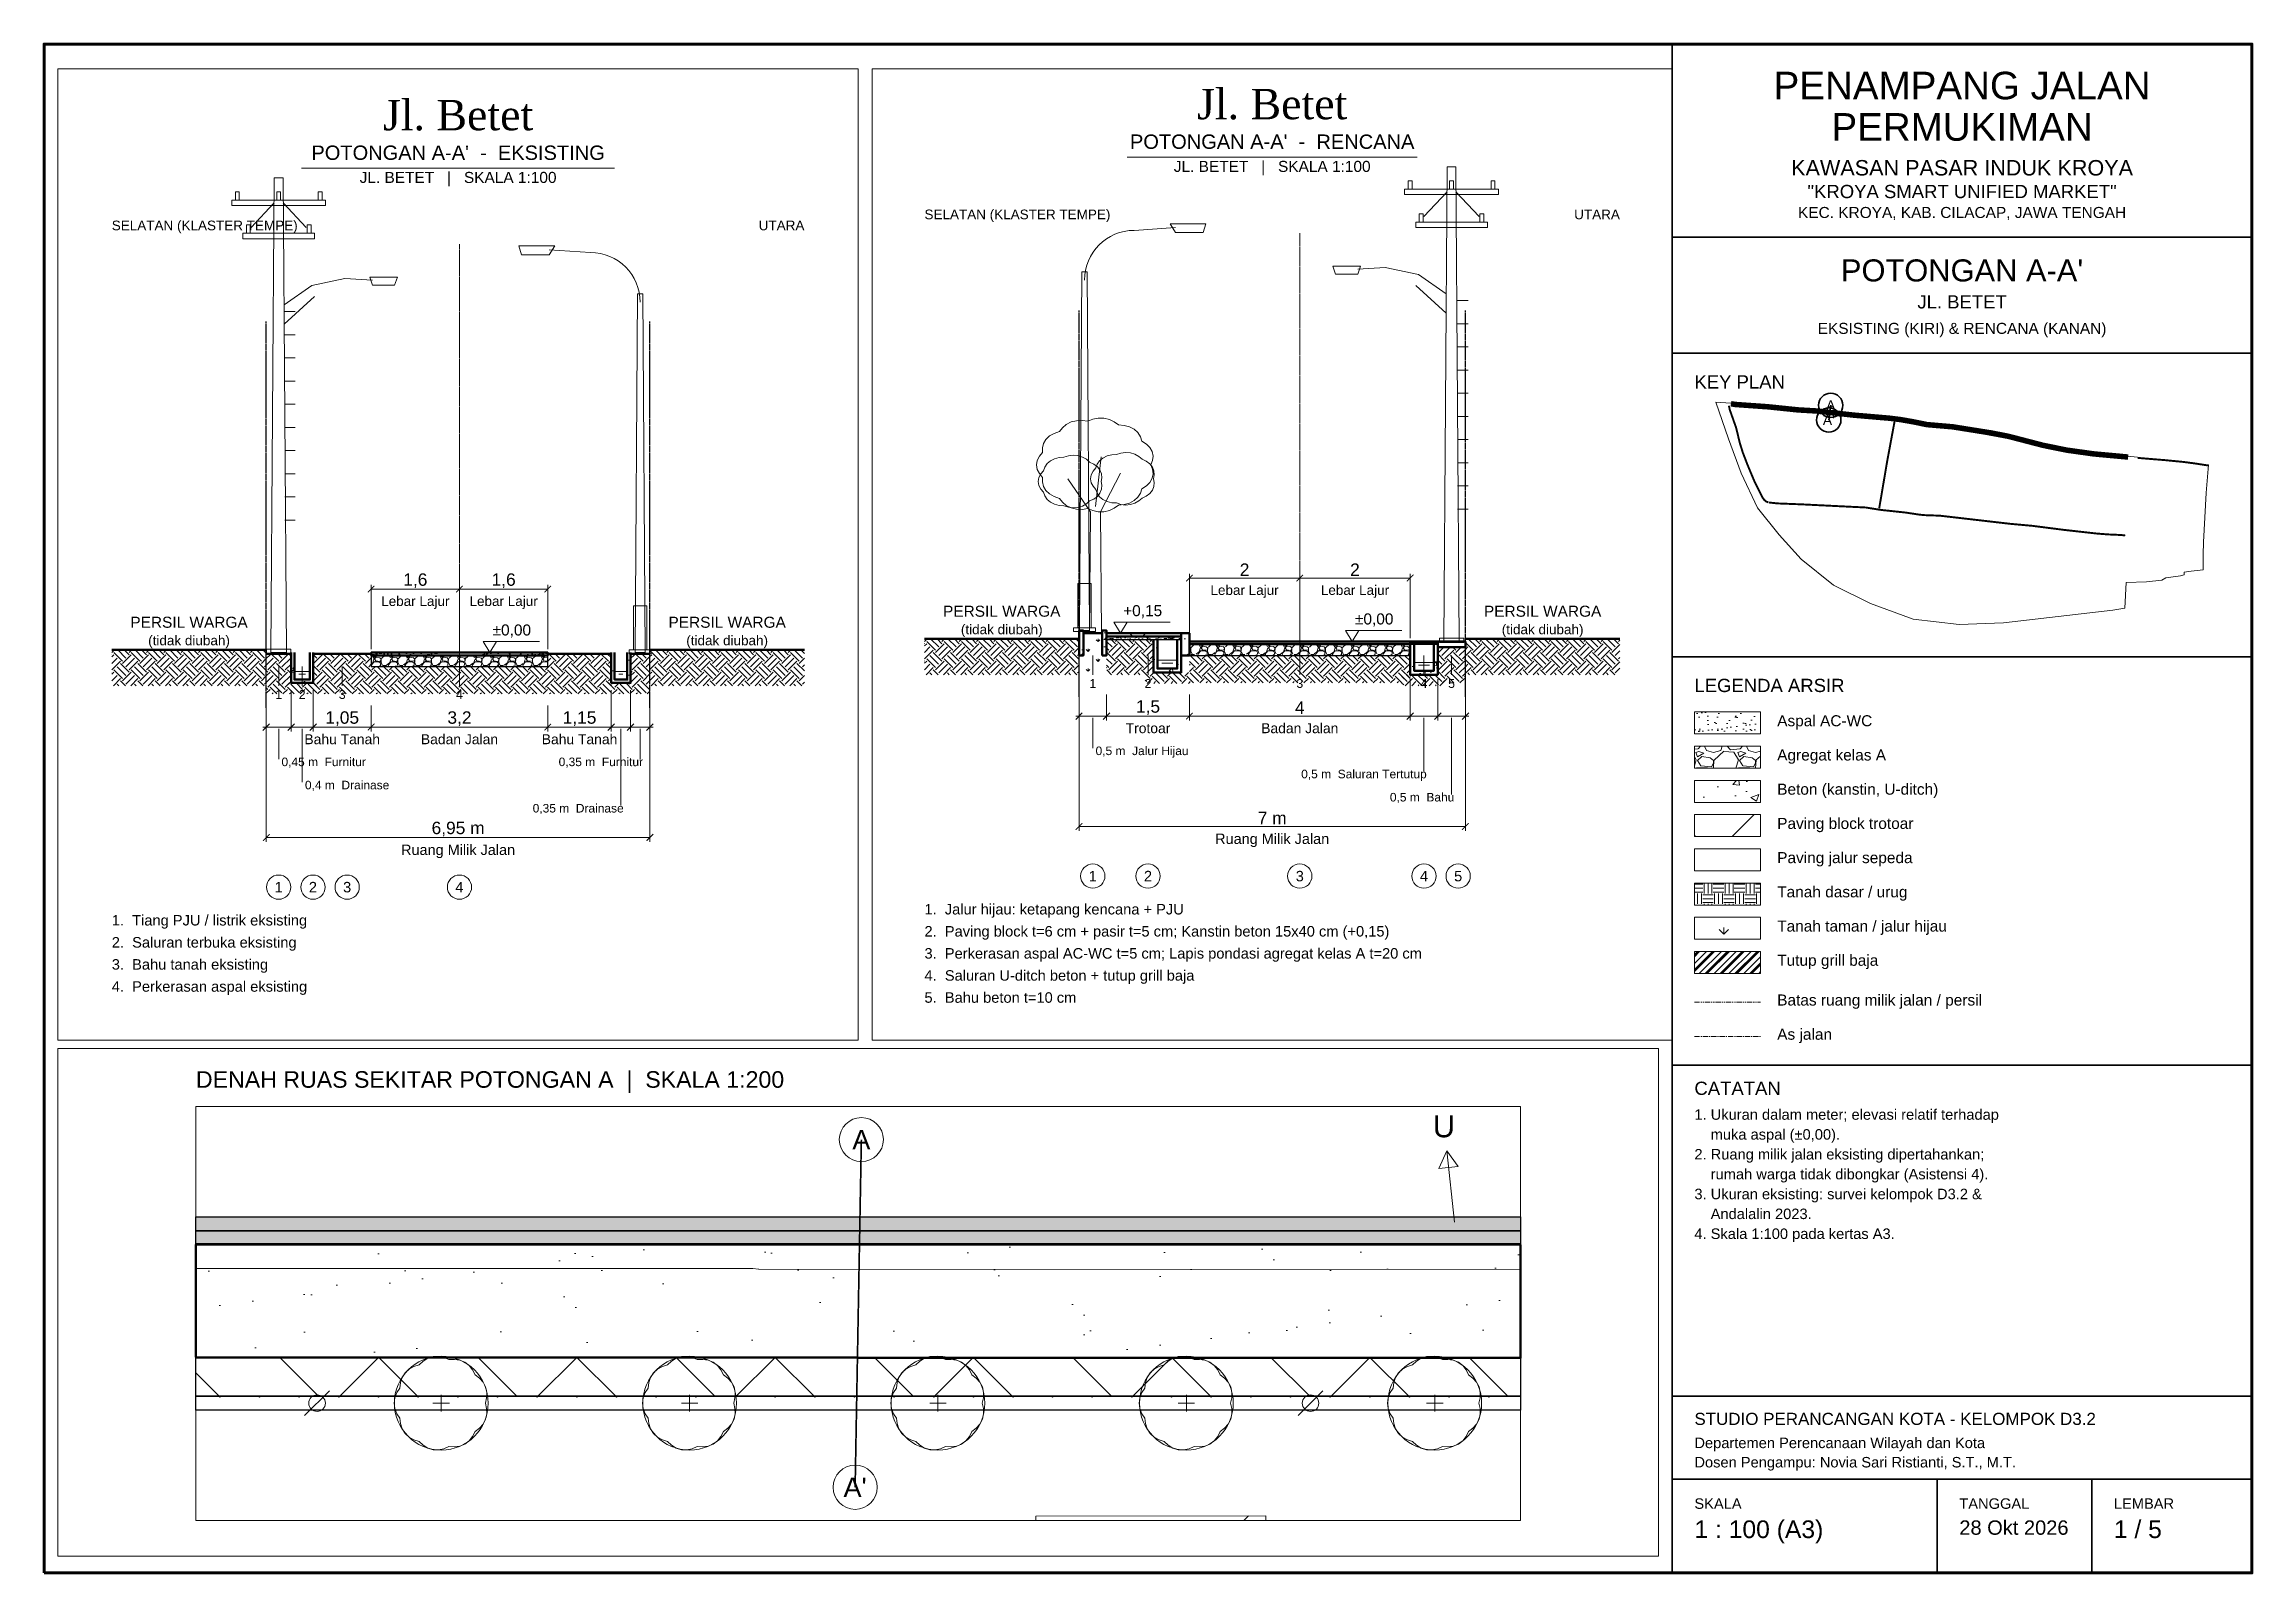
# Paper-space layout 'PNP_A_BETET' of a CAD drawing. Header units: metres, sheet in millimetres. Extents: x 10 to 410, y 10 to 287.
# The model-space entities are those that its viewports show. They can reach past a viewport. Long polylines and large blocks are cut down to what shows.
import ezdxf
from ezdxf.enums import TextEntityAlignment as Align

# ---------------------------------------------------------------- set-up
doc = ezdxf.new("R2010")
doc.units = ezdxf.units.M
doc.linetypes.add('CENTER', pattern=[5.08, 3.175, -0.635, 0.635, -0.635])
doc.linetypes.add('PHANTOM', pattern=[6.35, 3.175, -0.635, 0.635, -0.635, 0.635, -0.635])
for name, color, linetype, lineweight in [('D32_KOP', 7, 'Continuous', 35), ('D32_KOP_TIPIS', 7, 'Continuous', 18), ('D32_PNP_AIR', 5, 'Continuous', 13), ('D32_PNP_ARSIR', 8, 'Continuous', 9), ('D32_PNP_ARSIR_TANAH', 33, 'Continuous', 9), ('D32_PNP_AS', 1, 'CENTER', 13), ('D32_PNP_BATAS_RMJ', 1, 'PHANTOM', 25), ('D32_PNP_DIMENSI', 7, 'Continuous', 13), ('D32_PNP_KONSTRUKSI', 7, 'Continuous', 25), ('D32_PNP_POTONGAN', 7, 'Continuous', 50), ('D32_PNP_TAMPAK', 8, 'Continuous', 18), ('D32_PNP_TEKS', 7, 'Continuous', 18), ('D32_PNP_VEGETASI', 94, 'Continuous', 18), ('D32_VIEWPORT', 8, 'Continuous', 9)]:
    doc.layers.add(name, color=color, linetype=linetype, lineweight=lineweight)
doc.styles.add('D32_ARIAL', font='arial.ttf')
doc.styles.add('D32_TIMES', font='times.ttf')
doc.dimstyles.new('D32_1-100', dxfattribs={"dimtxt": 0.225, "dimasz": 0.12, "dimexe": 0.08, "dimexo": 0.06, "dimgap": 0.04, "dimtad": 1, "dimtxsty": 'D32_ARIAL', "dimblk": 'ARCHTICK', "dimblk1": 'ARCHTICK', "dimblk2": 'ARCHTICK', "dimcen": 2.5, "dimclrd": 7, "dimclre": 7, "dimclrt": 7, "dimazin": 3, "dimtfac": 1, "dimtmove": 2, "dimatfit": 3, "dimlwd": 13, "dimlwe": 13})

# ---------------------------------------------------------------- blocks, each defined once
blk = doc.blocks.new('_ARCHTICK')
at = {"color": 0, "linetype": 'BYBLOCK', "const_width": 0.15}
blk.add_lwpolyline([(-0.5, -0.5), (0.5, 0.5)], dxfattribs=at)

msp = doc.modelspace()

# ---------------------------------------------------------------- hatches: boundary and pattern name
at = {"layer": 'D32_PNP_ARSIR'}
h = msp.add_hatch(dxfattribs=at)
h.set_pattern_fill('AR-CONC', scale=0.01)
h.paths.add_polyline_path([(124, 1.5), (124, 1), (76, 1), (76, 1.5)])
h = msp.add_hatch(dxfattribs=at)
h.set_pattern_fill('AR-CONC', scale=0.01)
h.paths.add_polyline_path([(124, 1), (124, 0.52), (76, 0.52), (76, 1)])
h = msp.add_hatch(dxfattribs=at)
h.set_pattern_fill('AR-SAND', scale=0.09)
h.paths.add_polyline_path([(124, 0.5), (124, -3.611), (76, -3.589), (76, 0.5)])
h = msp.add_hatch(dxfattribs=at)
h.set_pattern_fill('AR-CONC', scale=0.003)
h.paths.add_polyline_path([(3.25, -0.55), (3.31, -0.55), (3.31, 0), (3.25, 0)])
h = msp.add_hatch(dxfattribs=at)
h.set_pattern_fill('AR-CONC', scale=0.003)
h.paths.add_polyline_path([(3.59, -0.55), (3.65, -0.55), (3.65, 0), (3.59, 0)])
h = msp.add_hatch(dxfattribs=at)
h.set_pattern_fill('AR-SAND', scale=0.002)
h.paths.add_polyline_path([(4.7, -0.05), (7.9, -0.05), (7.9, 0), (4.7, 0)])
h = msp.add_hatch(dxfattribs=at)
h.set_pattern_fill('AR-CONC', scale=0.003)
h.paths.add_polyline_path([(9.05, -0.55), (9.11, -0.55), (9.11, 0), (9.05, 0)])
h = msp.add_hatch(dxfattribs=at)
h.set_pattern_fill('AR-CONC', scale=0.003)
h.paths.add_polyline_path([(9.34, -0.55), (9.4, -0.55), (9.4, 0), (9.34, 0)])
h = msp.add_hatch(dxfattribs=at)
h.set_pattern_fill('AR-CONC', scale=0.003)
h.paths.add_polyline_path([(24.8, -0.25), (24.88, -0.25), (24.88, 0.2), (24.8, 0.2)])
h = msp.add_hatch(dxfattribs=at)
h.set_pattern_fill('AR-CONC', scale=0.003)
h.paths.add_polyline_path([(25.22, -0.25), (25.3, -0.25), (25.3, 0.2), (25.22, 0.2)])
h = msp.add_hatch(dxfattribs=at)
h.set_pattern_fill('AR-HBONE', scale=0.006)
h.paths.add_polyline_path([(25.3, 0.09), (26.65, 0.09), (26.65, 0.15), (25.3, 0.15)])
h = msp.add_hatch(dxfattribs=at)
h.set_pattern_fill('AR-SAND', scale=0.002)
h.paths.add_polyline_path([(25.3, 0.04), (26.65, 0.04), (26.65, 0.09), (25.3, 0.09)])
h = msp.add_hatch(dxfattribs=at)
h.set_pattern_fill('AR-CONC', scale=0.003)
h.paths.add_polyline_path([(26.15, -0.56), (26.22, -0.56), (26.22, 0.04), (26.15, 0.04)])
h = msp.add_hatch(dxfattribs=at)
h.set_pattern_fill('AR-CONC', scale=0.003)
h.paths.add_polyline_path([(26.58, -0.56), (26.65, -0.56), (26.65, 0.04), (26.58, 0.04)])
h = msp.add_hatch(dxfattribs=at)
h.set_pattern_fill('AR-CONC', scale=0.003)
h.paths.add_polyline_path([(26.65, -0.25), (26.8, -0.25), (26.8, 0.15), (26.65, 0.15)])
h = msp.add_hatch(dxfattribs=at)
h.set_pattern_fill('AR-SAND', scale=0.002)
h.paths.add_polyline_path([(26.8, -0.05), (30.8, -0.05), (30.8, 0), (26.8, 0)])
h = msp.add_hatch(dxfattribs=at)
h.set_pattern_fill('AR-CONC', scale=0.003)
h.paths.add_polyline_path([(30.8, -0.6), (30.87, -0.6), (30.87, 0), (30.8, 0)])
h = msp.add_hatch(dxfattribs=at)
h.set_pattern_fill('STEEL', scale=0.01)
h.paths.add_polyline_path([(30.8, -0.04), (31.3, -0.04), (31.3, 0), (30.8, 0)])
h = msp.add_hatch(dxfattribs=at)
h.set_pattern_fill('AR-CONC', scale=0.003)
h.paths.add_polyline_path([(31.23, -0.6), (31.3, -0.6), (31.3, 0), (31.23, 0)])
h = msp.add_hatch(dxfattribs=at)
h.set_pattern_fill('AR-CONC', scale=0.003)
h.paths.add_polyline_path([(31.3, -0.1), (31.8, -0.1), (31.8, 0), (31.3, 0)])
h = msp.add_hatch(dxfattribs=at)
h.set_pattern_fill('GRAVEL', scale=0.012)
h.paths.add_polyline_path([(4.7, -0.25), (7.9, -0.25), (7.9, -0.05), (4.7, -0.05)])
h = msp.add_hatch(dxfattribs=at)
h.set_pattern_fill('GRAVEL', scale=0.012)
h.paths.add_polyline_path([(26.8, -0.25), (30.8, -0.25), (30.8, -0.05), (26.8, -0.05)])
h = msp.add_hatch(dxfattribs=at)
h.set_pattern_fill('AR-CONC', scale=0.003)
h.paths.add_polyline_path([(3.31, -0.55), (3.59, -0.55), (3.59, -0.49), (3.31, -0.49)])
h = msp.add_hatch(dxfattribs=at)
h.set_pattern_fill('AR-CONC', scale=0.003)
h.paths.add_polyline_path([(9.11, -0.55), (9.34, -0.55), (9.34, -0.49), (9.11, -0.49)])
h = msp.add_hatch(dxfattribs=at)
h.set_pattern_fill('AR-CONC', scale=0.003)
h.paths.add_polyline_path([(26.22, -0.56), (26.58, -0.56), (26.58, -0.49), (26.22, -0.49)])
h = msp.add_hatch(dxfattribs=at)
h.set_pattern_fill('AR-CONC', scale=0.003)
h.paths.add_polyline_path([(30.87, -0.6), (31.23, -0.6), (31.23, -0.53), (30.87, -0.53)])
h = msp.add_hatch(dxfattribs=at)
h.set_pattern_fill('AR-HBONE', scale=0.025)
h.paths.add_polyline_path([(76, -5), (76, -3.609), (124, -3.631), (124, -5)])
h = msp.add_hatch(dxfattribs=at)
h.set_pattern_fill('GRASS', scale=0.04)
h.paths.add_polyline_path([(76, -5.5), (76, -5), (124, -5), (124, -5.5)])
h = msp.add_hatch(dxfattribs=at)
h.set_pattern_fill('ANSI31', scale=2.5)
h.paths.add_polyline_path([(106.43, -9.344), (114.766, -9.332), (114.766, -9.5), (106.431, -9.5)])
at = {"layer": 'D32_PNP_ARSIR_TANAH'}
h = msp.add_hatch(dxfattribs=at)
h.set_pattern_fill('EARTH', scale=0.035, angle=45)
h.paths.add_polyline_path([(0, -0.6), (2.8, -0.6), (2.8, 0.05), (0, 0.05)])
h = msp.add_hatch(dxfattribs=at)
h.set_pattern_fill('EARTH', scale=0.035, angle=45)
h.paths.add_polyline_path([(9.75, -0.6), (12.55, -0.6), (12.55, 0.05), (9.75, 0.05)])
h = msp.add_hatch(dxfattribs=at)
h.set_pattern_fill('EARTH', scale=0.035, angle=45)
h.paths.add_polyline_path([(22, -0.6), (24.8, -0.6), (24.8, 0.05), (22, 0.05)])
h = msp.add_hatch(dxfattribs=at)
h.set_pattern_fill('GRASS', scale=0.01)
h.paths.add_polyline_path([(24.88, -0.6), (25.22, -0.6), (25.22, 0.15), (24.88, 0.15)])
h = msp.add_hatch(dxfattribs=at)
h.set_pattern_fill('EARTH', scale=0.035, angle=45)
h.paths.add_polyline_path([(25.3, -0.6), (26.15, -0.6), (26.15, 0.04), (25.3, 0.04)])
h = msp.add_hatch(dxfattribs=at)
h.set_pattern_fill('EARTH', scale=0.035, angle=45)
h.paths.add_polyline_path([(31.8, -0.6), (34.6, -0.6), (34.6, 0.05), (31.8, 0.05)])
h = msp.add_hatch(dxfattribs=at)
h.set_pattern_fill('EARTH', scale=0.035, angle=45)
h.paths.add_polyline_path([(2.8, -0.75), (3.25, -0.75), (3.25, -0.02), (2.8, -0.02)])
h = msp.add_hatch(dxfattribs=at)
h.set_pattern_fill('EARTH', scale=0.035, angle=45)
h.paths.add_polyline_path([(3.65, -0.75), (4.7, -0.75), (4.7, -0.02), (3.65, -0.02)])
h = msp.add_hatch(dxfattribs=at)
h.set_pattern_fill('EARTH', scale=0.035, angle=45)
h.paths.add_polyline_path([(4.7, -0.75), (7.9, -0.75), (7.9, -0.25), (4.7, -0.25)])
h = msp.add_hatch(dxfattribs=at)
h.set_pattern_fill('EARTH', scale=0.035, angle=45)
h.paths.add_polyline_path([(7.9, -0.75), (9.05, -0.75), (9.05, -0.02), (7.9, -0.02)])
h = msp.add_hatch(dxfattribs=at)
h.set_pattern_fill('EARTH', scale=0.035, angle=45)
h.paths.add_polyline_path([(9.4, -0.75), (9.75, -0.75), (9.75, -0.02), (9.4, -0.02)])
h = msp.add_hatch(dxfattribs=at)
h.set_pattern_fill('EARTH', scale=0.035, angle=45)
h.paths.add_polyline_path([(26.8, -0.75), (30.8, -0.75), (30.8, -0.25), (26.8, -0.25)])
h = msp.add_hatch(dxfattribs=at)
h.set_pattern_fill('EARTH', scale=0.035, angle=45)
h.paths.add_polyline_path([(31.3, -0.75), (31.8, -0.75), (31.8, -0.1), (31.3, -0.1)])
h = msp.add_hatch(dxfattribs=at)
h.set_pattern_fill('EARTH', scale=0.035, angle=45)
h.paths.add_polyline_path([(3.1, -0.75), (3.8, -0.75), (3.8, -0.55), (3.1, -0.55)])
h = msp.add_hatch(dxfattribs=at)
h.set_pattern_fill('EARTH', scale=0.035, angle=45)
h.paths.add_polyline_path([(8.9, -0.75), (9.55, -0.75), (9.55, -0.55), (8.9, -0.55)])
h = msp.add_hatch(dxfattribs=at)
h.set_pattern_fill('EARTH', scale=0.035, angle=45)
h.paths.add_polyline_path([(26, -0.76), (26.8, -0.76), (26.8, -0.56), (26, -0.56)])
h = msp.add_hatch(dxfattribs=at)
h.set_pattern_fill('EARTH', scale=0.035, angle=45)
h.paths.add_polyline_path([(30.65, -0.8), (31.45, -0.8), (31.45, -0.6), (30.65, -0.6)])

# ---------------------------------------------------------------- linework, layer by layer
at = {"layer": 'D32_PNP_AIR'}
for points in [[(3.33, -0.34), (3.57, -0.34)], [(3.39, -0.39), (3.51, -0.39)], [(9.13, -0.34), (9.32, -0.34)], [(9.19, -0.39), (9.26, -0.39)], [(26.24, -0.34), (26.56, -0.34)], [(26.3, -0.39), (26.5, -0.39)], [(30.89, -0.38), (31.21, -0.38)], [(30.95, -0.43), (31.15, -0.43)]]:
    msp.add_lwpolyline(points, dxfattribs=at)
at = {"layer": 'D32_PNP_AS'}
for points in [[(6.3, -0.3), (6.3, 7.4)], [(28.8, -0.3), (28.8, 7.4)]]:
    msp.add_lwpolyline(points, dxfattribs=at)
at = {"layer": 'D32_PNP_BATAS_RMJ'}
for points in [[(2.8, -1), (2.8, 6)], [(9.75, -1), (9.75, 6)], [(24.8, -1), (24.8, 6)], [(31.8, -1), (31.8, 6)], [(2.8, -1), (2.8, 5)], [(9.75, -1), (9.75, 5)], [(24.8, -1), (24.8, 5)], [(31.8, -1), (31.8, 5)]]:
    msp.add_lwpolyline(points, dxfattribs=at)
at = {"layer": 'D32_PNP_BATAS_RMJ', "color": 1, "ltscale": 1.5, "const_width": 0.06}
msp.add_lwpolyline([(100.113, 4.299), (99.887, -8.299)], dxfattribs=at)
at = {"layer": 'D32_PNP_DIMENSI'}
for points in [[(6.73, 0.2), (6.97, 0.2), (6.85, 0), (6.73, 0.2)], [(25.43, 0.35), (25.67, 0.35), (25.55, 0.15), (25.43, 0.35)], [(29.63, 0.2), (29.87, 0.2), (29.75, 0), (29.63, 0.2)]]:
    msp.add_lwpolyline(points, close=True, dxfattribs=at)
for points in [[(6.73, 0.2), (7.75, 0.2)], [(25.43, 0.35), (26.45, 0.35)], [(29.63, 0.2), (30.65, 0.2)], [(3.025, -0.25), (3.025, -0.6)], [(3.45, -0.25), (3.45, -0.6)], [(4.175, -0.25), (4.175, -0.6)], [(6.3, -0.25), (6.3, -0.6)], [(25.05, -0.25), (25.05, -0.6)], [(26.05, -0.25), (26.05, -0.6)], [(28.8, -0.25), (28.8, -0.6)], [(31.05, -0.25), (31.05, -0.6)], [(31.55, -0.25), (31.55, -0.6)], [(3.25, -0.68), (3.25, -1.43)], [(3.65, -0.68), (3.65, -1.43)], [(9.05, -0.68), (9.05, -1.43)], [(9.4, -0.68), (9.4, -1.43)], [(30.8, -0.68), (30.8, -1.43)], [(31.3, -0.68), (31.3, -1.43)], [(2.8, -0.96), (2.8, -1.43)], [(3.25, -0.96), (3.25, -1.43)], [(9.4, -0.96), (9.4, -1.43)], [(9.75, -0.96), (9.75, -1.43)], [(24.8, -0.96), (24.8, -1.43)], [(25.3, -0.96), (25.3, -1.43)], [(31.3, -0.96), (31.3, -1.43)], [(31.8, -0.96), (31.8, -1.43)], [(2.74, -1.41), (2.86, -1.29)], [(2.74, -1.35), (3.31, -1.35)], [(3.025, -1.38), (3.025, -1.93)], [(3.19, -1.41), (3.31, -1.29)], [(3.19, -1.41), (3.31, -1.29)], [(3.19, -1.35), (3.71, -1.35)], [(3.45, -1.38), (3.45, -2.35)], [(3.59, -1.41), (3.71, -1.29)], [(8.99, -1.41), (9.11, -1.29)], [(8.99, -1.35), (9.46, -1.35)], [(9.225, -1.38), (9.225, -2.77)], [(9.34, -1.41), (9.46, -1.29)], [(9.34, -1.41), (9.46, -1.29)], [(9.34, -1.35), (9.81, -1.35)], [(9.575, -1.38), (9.575, -1.93)], [(9.69, -1.41), (9.81, -1.29)], [(24.74, -1.41), (24.86, -1.29)], [(24.74, -1.35), (25.36, -1.35)], [(25.05, -1.38), (25.05, -1.93)], [(25.24, -1.41), (25.36, -1.29)], [(30.74, -1.41), (30.86, -1.29)], [(30.74, -1.35), (31.36, -1.35)], [(31.05, -1.38), (31.05, -2.35)], [(31.24, -1.41), (31.36, -1.29)], [(31.24, -1.41), (31.36, -1.29)], [(31.24, -1.35), (31.86, -1.35)], [(31.55, -1.38), (31.55, -2.77)], [(31.74, -1.41), (31.86, -1.29)]]:
    msp.add_lwpolyline(points, dxfattribs=at)
for centre in [(3.025, -4.25), (3.645, -4.25), (4.265, -4.25), (6.3, -4.25), (25.05, -4.25), (26.05, -4.25), (28.8, -4.25), (31.05, -4.25), (31.67, -4.25)]:
    msp.add_circle(centre, 0.22, dxfattribs=at)
at = {"layer": 'D32_PNP_KONSTRUKSI'}
for points in [[(124, 1.5), (124, 1), (76, 1), (76, 1.5)], [(124, 1), (124, 0.52), (76, 0.52), (76, 1)], [(25.3, 0.04), (26.65, 0.04), (26.65, 0.09), (25.3, 0.09)], [(4.7, -0.25), (7.9, -0.25), (7.9, -0.05), (4.7, -0.05)], [(26.8, -0.25), (30.8, -0.25), (30.8, -0.05), (26.8, -0.05)], [(76, -5), (76, -3.609), (124, -3.631), (124, -5)], [(76, -5.5), (76, -5), (124, -5), (124, -5.5)]]:
    msp.add_lwpolyline(points, close=True, dxfattribs=at)
at = {"layer": 'D32_PNP_POTONGAN'}
for points in [[(124, 0.5), (124, -3.611), (76, -3.589), (76, 0.5)], [(4.7, -0.05), (7.9, -0.05), (7.9, 0), (4.7, 0)], [(24.8, -0.25), (24.88, -0.25), (24.88, 0.2), (24.8, 0.2)], [(25.22, -0.25), (25.3, -0.25), (25.3, 0.2), (25.22, 0.2)], [(25.3, 0.09), (26.65, 0.09), (26.65, 0.15), (25.3, 0.15)], [(26.65, -0.25), (26.8, -0.25), (26.8, 0.15), (26.65, 0.15)], [(26.8, -0.05), (30.8, -0.05), (30.8, 0), (26.8, 0)], [(30.8, -0.04), (31.3, -0.04), (31.3, 0), (30.8, 0)], [(31.3, -0.1), (31.8, -0.1), (31.8, 0), (31.3, 0)]]:
    msp.add_lwpolyline(points, close=True, dxfattribs=at)
for points in [[(0, 0.05), (2.8, 0.05)], [(3.25, 0), (3.25, -0.55), (3.65, -0.55), (3.65, 0)], [(3.31, 0), (3.31, -0.49), (3.59, -0.49), (3.59, 0)], [(9.05, 0), (9.05, -0.55), (9.4, -0.55), (9.4, 0)], [(9.11, 0), (9.11, -0.49), (9.34, -0.49), (9.34, 0)], [(9.75, 0.05), (12.55, 0.05)], [(22, 0.05), (24.8, 0.05)], [(24.88, 0.15), (25.22, 0.15)], [(26.15, 0.04), (26.15, -0.56), (26.65, -0.56), (26.65, 0.04)], [(26.22, 0.04), (26.22, -0.49), (26.58, -0.49), (26.58, 0.04)], [(30.8, 0), (30.8, -0.6), (31.3, -0.6), (31.3, 0)], [(30.87, 0), (30.87, -0.53), (31.23, -0.53), (31.23, 0)], [(31.8, 0.05), (34.6, 0.05)], [(2.8, -0.02), (3.25, -0.02)], [(3.65, -0.02), (4.7, -0.02)], [(7.9, -0.02), (9.05, -0.02)], [(9.4, -0.02), (9.75, -0.02)]]:
    msp.add_lwpolyline(points, dxfattribs=at)
at = {"layer": 'D32_PNP_TAMPAK'}
for p, q in [((115.94, -5.7), (116.84, -4.8)), ((79.94, -5.7), (80.84, -4.8))]:
    msp.add_line(p, q, dxfattribs=at)
for points in [[(2.885, 0), (2.945, 8.6), (3.105, 8.6), (3.165, 0)], [(31.41, 0), (31.47, 8.6), (31.63, 8.6), (31.69, 0)], [(2.175, 8.1), (3.875, 8.1), (3.875, 8.2), (2.175, 8.2)], [(2.24, 8.2), (2.31, 8.2), (2.31, 8.35), (2.24, 8.35)], [(2.99, 8.2), (3.06, 8.2), (3.06, 8.35), (2.99, 8.35)], [(3.74, 8.2), (3.81, 8.2), (3.81, 8.35), (3.74, 8.35)], [(30.7, 8.1), (32.4, 8.1), (32.4, 8.2), (30.7, 8.2)], [(30.765, 8.2), (30.835, 8.2), (30.835, 8.35), (30.765, 8.35)], [(31.515, 8.2), (31.585, 8.2), (31.585, 8.35), (31.515, 8.35)], [(32.265, 8.2), (32.335, 8.2), (32.335, 8.35), (32.265, 8.35)], [(2.44, 7.6), (2.51, 7.6), (2.51, 7.75), (2.44, 7.75)], [(3.54, 7.6), (3.61, 7.6), (3.61, 7.75), (3.54, 7.75)], [(30.965, 7.6), (31.035, 7.6), (31.035, 7.75), (30.965, 7.75)], [(32.065, 7.6), (32.135, 7.6), (32.135, 7.75), (32.065, 7.75)], [(2.375, 7.5), (3.675, 7.5), (3.675, 7.6), (2.375, 7.6)], [(8.025, 7.37), (7.375, 7.37), (7.425, 7.21), (7.925, 7.21)], [(26.45, 7.57), (27.1, 7.57), (27.05, 7.41), (26.55, 7.41)], [(30.9, 7.5), (32.2, 7.5), (32.2, 7.6), (30.9, 7.6)], [(4.675, 6.8), (5.175, 6.8), (5.125, 6.66), (4.725, 6.66)], [(29.9, 6.8), (29.4, 6.8), (29.45, 6.66), (29.85, 6.66)], [(9.485, 0), (9.525, 6.5), (9.625, 6.5), (9.665, 0)], [(24.81, 0.2), (24.85, 6.7), (24.95, 6.7), (24.99, 0.2)], [(9.455, 0.05), (9.695, 0.05), (9.695, 0.85), (9.455, 0.85)], [(24.78, 0.25), (25.02, 0.25), (25.02, 1.05), (24.78, 1.05)], [(2.805, -0.02), (3.245, -0.02), (3.245, 0.06), (2.805, 0.06)], [(9.375, -0.02), (9.775, -0.02), (9.775, 0.05), (9.375, 0.05)], [(24.7, 0.18), (25.1, 0.18), (25.1, 0.25), (24.7, 0.25)], [(31.33, -0.02), (31.77, -0.02), (31.77, 0.06), (31.33, 0.06)], [(94.6, -0.376), (94.6, -0.376), (96.173, -0.371), (96.174, -0.372), (96.175, -0.372), (96.176, -0.372), (96.388, -0.389), (96.392, -0.389), (124, -0.402), (124, -3.611), (76, -3.589), (76, -0.369)], [(106.43, -9.344), (114.766, -9.332), (114.766, -9.5), (106.431, -9.5)]]:
    msp.add_lwpolyline(points, close=True, dxfattribs=at)
for points in [[(2.945, 8.15), (2.525, 7.7)], [(3.105, 8.15), (3.525, 7.7)], [(31.47, 8.15), (31.05, 7.7)], [(31.63, 8.15), (32.05, 7.7)], [(8.675, 7.25), (7.925, 7.3)], [(25.8, 7.45), (26.55, 7.5)], [(3.125, 6.3), (3.625, 6.65), (4.225, 6.78), (4.725, 6.75)], [(3.125, 5.95), (3.675, 6.45)], [(31.45, 6.3), (30.95, 6.65), (30.35, 6.78), (29.85, 6.75)], [(31.45, 5.95), (30.9, 6.45)], [(3.135, 6.18), (3.325, 6.18)], [(31.66, 6.18), (31.85, 6.18)], [(3.135, 5.76), (3.325, 5.76)], [(31.66, 5.76), (31.85, 5.76)], [(3.135, 5.34), (3.325, 5.34)], [(31.66, 5.34), (31.85, 5.34)], [(3.135, 4.92), (3.325, 4.92)], [(31.66, 4.92), (31.85, 4.92)], [(3.135, 4.5), (3.325, 4.5)], [(31.66, 4.5), (31.85, 4.5)], [(3.135, 4.08), (3.325, 4.08)], [(31.66, 4.08), (31.85, 4.08)], [(3.135, 3.66), (3.325, 3.66)], [(31.66, 3.66), (31.85, 3.66)], [(3.135, 3.24), (3.325, 3.24)], [(31.66, 3.24), (31.85, 3.24)], [(3.135, 2.82), (3.325, 2.82)], [(31.66, 2.82), (31.85, 2.82)], [(3.135, 2.4), (3.325, 2.4)], [(31.66, 2.4), (31.85, 2.4)]]:
    msp.add_lwpolyline(points, dxfattribs=at)
for centre in [(80.39, -5.25), (116.39, -5.25)]:
    msp.add_circle(centre, 0.3, dxfattribs=at)
for centre, start, end in [((8.675, 6.35), 0, 90), ((25.8, 6.55), 90, 180)]:
    msp.add_arc(centre, 0.9, start, end, dxfattribs=at)
at = {"layer": 'D32_PNP_TEKS'}
msp.add_line((121.61, 1.306), (121.324, 3.89), dxfattribs=at)
for points in [[(3.44, 8.78), (9.11, 8.78)], [(25.675, 8.78), (30.925, 8.78)]]:
    msp.add_lwpolyline(points, dxfattribs=at)
for points in [[(76, -9.5), (124, -9.5), (124, 5.5), (76, 5.5)], [(121.324, 3.89), (121.738, 3.332), (121.042, 3.255)]]:
    msp.add_lwpolyline(points, close=True, dxfattribs=at)
at = {"layer": 'D32_PNP_TEKS', "color": 1}
for centre in [(100.113, 4.299), (99.887, -8.299)]:
    msp.add_circle(centre, 0.8, dxfattribs=at)
at = {"layer": 'D32_PNP_VEGETASI'}
for p, q in [((84.89, -5.55), (84.89, -4.95)), ((93.89, -5.55), (93.89, -4.95)), ((102.89, -5.55), (102.89, -4.95)), ((111.89, -5.55), (111.89, -4.95)), ((120.89, -5.55), (120.89, -4.95)), ((84.59, -5.25), (85.19, -5.25)), ((93.59, -5.25), (94.19, -5.25)), ((102.59, -5.25), (103.19, -5.25)), ((111.59, -5.25), (112.19, -5.25)), ((120.59, -5.25), (121.19, -5.25))]:
    msp.add_line(p, q, dxfattribs=at)
for points in [[(26.1, 3.2), (26.13, 3.279), (26.141, 3.361), (26.127, 3.441), (26.085, 3.515), (26.02, 3.579), (25.941, 3.633), (25.914, 3.712), (25.868, 3.786), (25.801, 3.847), (25.715, 3.891), (25.617, 3.917), (25.515, 3.928), (25.439, 3.982), (25.35, 4.025), (25.252, 4.047), (25.15, 4.048), (25.051, 4.027), (24.958, 3.992), (24.856, 4.005), (24.753, 4.002), (24.656, 3.979), (24.57, 3.935), (24.5, 3.874), (24.445, 3.805), (24.351, 3.771), (24.266, 3.725), (24.2, 3.663), (24.157, 3.589), (24.139, 3.508), (24.141, 3.425), (24.084, 3.357), (24.044, 3.281), (24.03, 3.2), (24.044, 3.119), (24.084, 3.043), (24.141, 2.975), (24.139, 2.892), (24.157, 2.811), (24.2, 2.737), (24.266, 2.675), (24.351, 2.629), (24.445, 2.595), (24.5, 2.526), (24.57, 2.465), (24.656, 2.421), (24.753, 2.398), (24.856, 2.395), (24.958, 2.408), (25.051, 2.373), (25.15, 2.352), (25.252, 2.353), (25.35, 2.375), (25.439, 2.418), (25.515, 2.472), (25.617, 2.483), (25.715, 2.509), (25.801, 2.553), (25.868, 2.614), (25.914, 2.688), (25.941, 2.767), (26.02, 2.821), (26.085, 2.885), (26.127, 2.959), (26.141, 3.039), (26.13, 3.121), (26.1, 3.2)], [(25.2, 2.9), (25.213, 2.969), (25.207, 3.041), (25.18, 3.109), (25.132, 3.169), (25.067, 3.217), (24.993, 3.252), (24.935, 3.303), (24.863, 3.344), (24.781, 3.369), (24.694, 3.376), (24.607, 3.364), (24.528, 3.339), (24.442, 3.334), (24.358, 3.313), (24.283, 3.276), (24.222, 3.225), (24.18, 3.162), (24.154, 3.095), (24.106, 3.037), (24.073, 2.971), (24.061, 2.9), (24.073, 2.829), (24.106, 2.763), (24.154, 2.705), (24.18, 2.638), (24.222, 2.575), (24.283, 2.524), (24.358, 2.487), (24.442, 2.466), (24.528, 2.461), (24.607, 2.436), (24.694, 2.424), (24.781, 2.431), (24.863, 2.456), (24.935, 2.497), (24.993, 2.548), (25.067, 2.583), (25.132, 2.631), (25.18, 2.691), (25.207, 2.759), (25.213, 2.831), (25.2, 2.9)], [(26.15, 2.95), (26.163, 3.019), (26.157, 3.091), (26.13, 3.159), (26.082, 3.219), (26.017, 3.267), (25.943, 3.302), (25.885, 3.353), (25.813, 3.394), (25.731, 3.419), (25.644, 3.426), (25.557, 3.414), (25.478, 3.389), (25.392, 3.384), (25.308, 3.363), (25.233, 3.326), (25.172, 3.275), (25.13, 3.212), (25.104, 3.145), (25.056, 3.087), (25.023, 3.021), (25.011, 2.95), (25.023, 2.879), (25.056, 2.813), (25.104, 2.755), (25.13, 2.688), (25.172, 2.625), (25.233, 2.574), (25.308, 2.537), (25.392, 2.516), (25.478, 2.511), (25.557, 2.486), (25.644, 2.474), (25.731, 2.481), (25.813, 2.506), (25.885, 2.547), (25.943, 2.598), (26.017, 2.633), (26.082, 2.681), (26.13, 2.741), (26.157, 2.809), (26.163, 2.881), (26.15, 2.95)], [(25.1, 2.45), (25.2, 3.35)], [(24.99, 0.15), (25.01, 2.35), (24.6, 2.95)], [(25.21, 0.15), (25.19, 2.35), (25.55, 3.05)], [(86.49, -5.25), (86.534, -5.058), (86.541, -4.859), (86.498, -4.664), (86.406, -4.488), (86.273, -4.34), (86.115, -4.222), (86.026, -4.045), (85.903, -3.889), (85.746, -3.767), (85.562, -3.692), (85.365, -3.664), (85.168, -3.674), (84.986, -3.597), (84.791, -3.556), (84.592, -3.564), (84.403, -3.624), (84.234, -3.729), (84.09, -3.864), (83.901, -3.922), (83.725, -4.016), (83.578, -4.15), (83.472, -4.317), (83.41, -4.507), (83.386, -4.703), (83.278, -4.868), (83.204, -5.053), (83.178, -5.25), (83.204, -5.447), (83.278, -5.632), (83.386, -5.797), (83.41, -5.993), (83.472, -6.183), (83.578, -6.35), (83.725, -6.484), (83.901, -6.578), (84.09, -6.636), (84.234, -6.771), (84.403, -6.876), (84.592, -6.936), (84.791, -6.944), (84.986, -6.903), (85.168, -6.826), (85.365, -6.836), (85.562, -6.808), (85.746, -6.733), (85.903, -6.611), (86.026, -6.455), (86.115, -6.278), (86.273, -6.16), (86.406, -6.012), (86.498, -5.836), (86.541, -5.641), (86.534, -5.442), (86.49, -5.25)], [(95.49, -5.25), (95.534, -5.058), (95.541, -4.859), (95.498, -4.664), (95.406, -4.488), (95.273, -4.34), (95.115, -4.222), (95.026, -4.045), (94.903, -3.889), (94.746, -3.767), (94.562, -3.692), (94.365, -3.664), (94.168, -3.674), (93.986, -3.597), (93.791, -3.556), (93.592, -3.564), (93.403, -3.624), (93.234, -3.729), (93.09, -3.864), (92.901, -3.922), (92.725, -4.016), (92.578, -4.15), (92.472, -4.317), (92.41, -4.507), (92.386, -4.703), (92.278, -4.868), (92.204, -5.053), (92.178, -5.25), (92.204, -5.447), (92.278, -5.632), (92.386, -5.797), (92.41, -5.993), (92.472, -6.183), (92.578, -6.35), (92.725, -6.484), (92.901, -6.578), (93.09, -6.636), (93.234, -6.771), (93.403, -6.876), (93.592, -6.936), (93.791, -6.944), (93.986, -6.903), (94.168, -6.826), (94.365, -6.836), (94.562, -6.808), (94.746, -6.733), (94.903, -6.611), (95.026, -6.455), (95.115, -6.278), (95.273, -6.16), (95.406, -6.012), (95.498, -5.836), (95.541, -5.641), (95.534, -5.442), (95.49, -5.25)], [(104.49, -5.25), (104.534, -5.058), (104.541, -4.859), (104.498, -4.664), (104.406, -4.488), (104.273, -4.34), (104.115, -4.222), (104.026, -4.045), (103.903, -3.889), (103.746, -3.767), (103.562, -3.692), (103.365, -3.664), (103.168, -3.674), (102.986, -3.597), (102.791, -3.556), (102.592, -3.564), (102.403, -3.624), (102.234, -3.729), (102.09, -3.864), (101.901, -3.922), (101.725, -4.016), (101.578, -4.15), (101.472, -4.317), (101.41, -4.507), (101.386, -4.703), (101.278, -4.868), (101.204, -5.053), (101.178, -5.25), (101.204, -5.447), (101.278, -5.632), (101.386, -5.797), (101.41, -5.993), (101.472, -6.183), (101.578, -6.35), (101.725, -6.484), (101.901, -6.578), (102.09, -6.636), (102.234, -6.771), (102.403, -6.876), (102.592, -6.936), (102.791, -6.944), (102.986, -6.903), (103.168, -6.826), (103.365, -6.836), (103.562, -6.808), (103.746, -6.733), (103.903, -6.611), (104.026, -6.455), (104.115, -6.278), (104.273, -6.16), (104.406, -6.012), (104.498, -5.836), (104.541, -5.641), (104.534, -5.442), (104.49, -5.25)], [(113.49, -5.25), (113.534, -5.058), (113.541, -4.859), (113.498, -4.664), (113.406, -4.488), (113.273, -4.34), (113.115, -4.222), (113.026, -4.045), (112.903, -3.889), (112.746, -3.767), (112.562, -3.692), (112.365, -3.664), (112.168, -3.674), (111.986, -3.597), (111.791, -3.556), (111.592, -3.564), (111.403, -3.624), (111.234, -3.729), (111.09, -3.864), (110.901, -3.922), (110.725, -4.016), (110.578, -4.15), (110.472, -4.317), (110.41, -4.507), (110.386, -4.703), (110.278, -4.868), (110.204, -5.053), (110.178, -5.25), (110.204, -5.447), (110.278, -5.632), (110.386, -5.797), (110.41, -5.993), (110.472, -6.183), (110.578, -6.35), (110.725, -6.484), (110.901, -6.578), (111.09, -6.636), (111.234, -6.771), (111.403, -6.876), (111.592, -6.936), (111.791, -6.944), (111.986, -6.903), (112.168, -6.826), (112.365, -6.836), (112.562, -6.808), (112.746, -6.733), (112.903, -6.611), (113.026, -6.455), (113.115, -6.278), (113.273, -6.16), (113.406, -6.012), (113.498, -5.836), (113.541, -5.641), (113.534, -5.442), (113.49, -5.25)], [(122.49, -5.25), (122.534, -5.058), (122.541, -4.859), (122.498, -4.664), (122.406, -4.488), (122.273, -4.34), (122.115, -4.222), (122.026, -4.045), (121.903, -3.889), (121.746, -3.767), (121.562, -3.692), (121.365, -3.664), (121.168, -3.674), (120.986, -3.597), (120.791, -3.556), (120.592, -3.564), (120.403, -3.624), (120.234, -3.729), (120.09, -3.864), (119.901, -3.922), (119.725, -4.016), (119.578, -4.15), (119.472, -4.317), (119.41, -4.507), (119.386, -4.703), (119.278, -4.868), (119.204, -5.053), (119.178, -5.25), (119.204, -5.447), (119.278, -5.632), (119.386, -5.797), (119.41, -5.993), (119.472, -6.183), (119.578, -6.35), (119.725, -6.484), (119.901, -6.578), (120.09, -6.636), (120.234, -6.771), (120.403, -6.876), (120.592, -6.936), (120.791, -6.944), (120.986, -6.903), (121.168, -6.826), (121.365, -6.836), (121.562, -6.808), (121.746, -6.733), (121.903, -6.611), (122.026, -6.455), (122.115, -6.278), (122.273, -6.16), (122.406, -6.012), (122.498, -5.836), (122.541, -5.641), (122.534, -5.442), (122.49, -5.25)]]:
    msp.add_lwpolyline(points, dxfattribs=at)
for centre in [(84.89, -5.25), (93.89, -5.25), (102.89, -5.25), (111.89, -5.25), (120.89, -5.25)]:
    msp.add_circle(centre, 1.7, dxfattribs=at)

# ---------------------------------------------------------------- texts
at = {"style": 'D32_ARIAL'}
msp.add_text('U', height=0.8, dxfattribs=at).set_placement((121.224, 4.785), align=Align.MIDDLE_CENTER)
at = {"color": 1, "style": 'D32_ARIAL'}
for s, p in [('A', (100.113, 4.299)), ("A'", (99.887, -8.299))]:
    msp.add_text(s, height=0.7, dxfattribs=at).set_placement(p, align=Align.MIDDLE_CENTER)
at = {"layer": 'D32_PNP_TEKS'}
for s, height, style, p in [('Jl. Betet', 0.55, 'D32_TIMES', (6.275, 9.3)), ('Jl. Betet', 0.55, 'D32_TIMES', (28.3, 9.3)), ("POTONGAN A-A'  -  EKSISTING", 0.26, 'D32_ARIAL', (6.275, 8.85)), ("POTONGAN A-A'  -  RENCANA", 0.26, 'D32_ARIAL', (28.3, 8.85)), ('JL. BETET   |   SKALA 1:100', 0.2, 'D32_ARIAL', (6.275, 8.45)), ('JL. BETET   |   SKALA 1:100', 0.2, 'D32_ARIAL', (28.3, 8.45))]:
    msp.add_text(s, height=height, dxfattribs=dict(at, style=style)).set_placement(p, align=Align.BOTTOM_CENTER)
at = {"layer": 'D32_PNP_TEKS', "style": 'D32_ARIAL'}
for s, height, p in [('SELATAN (KLASTER TEMPE)', 0.175, (0, 7.6)), ('SELATAN (KLASTER TEMPE)', 0.175, (22, 7.6)), ('DENAH RUAS SEKITAR POTONGAN A  |  SKALA 1:200', 0.6, (76, 6)), ('±0,00', 0.2, (6.9, 0.25)), ('+0,15', 0.2, (25.6, 0.4)), ('±0,00', 0.2, (29.8, 0.25))]:
    msp.add_text(s, height=height, dxfattribs=at).set_placement(p, align=Align.BOTTOM_LEFT)
for p in [(12.55, 7.6), (34.6, 7.6)]:
    msp.add_text('UTARA', height=0.175, dxfattribs=at).set_placement(p, align=Align.BOTTOM_RIGHT)
for s, height, p in [('Lebar Lajur', 0.175, (5.5, 1.02)), ('Lebar Lajur', 0.175, (7.1, 1.02)), ('Lebar Lajur', 0.175, (27.8, 1.02)), ('Lebar Lajur', 0.175, (29.8, 1.02)), ('1', 0.16, (3.025, -0.68)), ('2', 0.16, (3.45, -0.68)), ('3', 0.16, (4.175, -0.68)), ('4', 0.16, (6.3, -0.68)), ('1', 0.16, (25.05, -0.68)), ('2', 0.16, (26.05, -0.68)), ('3', 0.16, (28.8, -0.68)), ('4', 0.16, (31.05, -0.68)), ('5', 0.16, (31.55, -0.68)), ('Bahu Tanah', 0.18, (4.175, -1.48)), ('Badan Jalan', 0.18, (6.3, -1.48)), ('Bahu Tanah', 0.18, (8.475, -1.48)), ('Trotoar', 0.18, (26.05, -1.48)), ('Badan Jalan', 0.18, (28.8, -1.48)), ('Ruang Milik Jalan', 0.1875, (6.275, -3.48)), ('Ruang Milik Jalan', 0.1875, (28.3, -3.48))]:
    msp.add_text(s, height=height, dxfattribs=at).set_placement(p, align=Align.TOP_CENTER)
for s, height, p in [('PERSIL WARGA', 0.2, (1.4, 0.55)), ('PERSIL WARGA', 0.2, (11.15, 0.55)), ('PERSIL WARGA', 0.2, (23.4, 0.55)), ('PERSIL WARGA', 0.2, (33.2, 0.55)), ('(tidak diubah)', 0.175, (1.4, 0.22)), ('(tidak diubah)', 0.175, (11.15, 0.22)), ('(tidak diubah)', 0.175, (23.4, 0.22)), ('(tidak diubah)', 0.175, (33.2, 0.22)), ('1', 0.19, (3.025, -4.25)), ('2', 0.19, (3.645, -4.25)), ('3', 0.19, (4.265, -4.25)), ('4', 0.19, (6.3, -4.25)), ('1', 0.19, (25.05, -4.25)), ('2', 0.19, (26.05, -4.25)), ('3', 0.19, (28.8, -4.25)), ('4', 0.19, (31.05, -4.25)), ('5', 0.19, (31.67, -4.25))]:
    msp.add_text(s, height=height, dxfattribs=at).set_placement(p, align=Align.MIDDLE_CENTER)
for s, height, p in [('0,45 m  Furnitur', 0.155, (3.075, -1.98)), ('0,5 m  Jalur Hijau', 0.155, (25.1, -1.98)), ('0,4 m  Drainase', 0.155, (3.5, -2.4)), ('1.  Tiang PJU / listrik eksisting', 0.19, (0, -4.85)), ('1.  Jalur hijau: ketapang kencana + PJU', 0.19, (22, -4.85)), ('2.  Saluran terbuka eksisting', 0.19, (0, -5.25)), ('2.  Paving block t=6 cm + pasir t=5 cm; Kanstin beton 15x40 cm (+0,15)', 0.19, (22, -5.25)), ('3.  Bahu tanah eksisting', 0.19, (0, -5.65)), ('3.  Perkerasan aspal AC-WC t=5 cm; Lapis pondasi agregat kelas A t=20 cm', 0.19, (22, -5.65)), ('4.  Perkerasan aspal eksisting', 0.19, (0, -6.05)), ('4.  Saluran U-ditch beton + tutup grill baja', 0.19, (22, -6.05)), ('5.  Bahu beton t=10 cm', 0.19, (22, -6.45))]:
    msp.add_text(s, height=height, dxfattribs=at).set_placement(p, align=Align.MIDDLE_LEFT)
for s, p in [('0,35 m  Furnitur', (9.625, -1.98)), ('0,5 m  Saluran Tertutup', (31.1, -2.4)), ('0,35 m  Drainase', (9.275, -2.82)), ('0,5 m  Bahu', (31.6, -2.82))]:
    msp.add_text(s, height=0.155, dxfattribs=at).set_placement(p, align=Align.MIDDLE_RIGHT)

# ---------------------------------------------------------------- dimensions: what is measured, and where the dimension line sits
at = {"layer": 'D32_PNP_DIMENSI'}
for base, p1, p2 in [((4.7, 1.15), (4.7, 0), (6.3, 0)), ((6.3, 1.15), (6.3, 0), (7.9, 0)), ((26.8, 1.15), (26.8, 0), (28.8, 0)), ((28.8, 1.15), (28.8, 0), (30.8, 0)), ((3.65, -1.35), (3.65, -0.9), (4.7, -0.9)), ((4.7, -1.35), (4.7, -0.9), (7.9, -0.9)), ((7.9, -1.35), (7.9, -0.9), (9.05, -0.9)), ((25.3, -1.35), (25.3, -0.9), (26.8, -0.9)), ((26.8, -1.35), (26.8, -0.9), (30.8, -0.9))]:
    msp.add_linear_dim(base=base, p1=p1, p2=p2, dimstyle='D32_1-100', dxfattribs=at).render()
for base, p1, p2 in [((2.8, -3.35), (2.8, -0.9), (9.75, -0.9)), ((24.8, -3.35), (24.8, -0.9), (31.8, -0.9))]:
    msp.add_linear_dim(base=base, p1=p1, p2=p2, text='<> m', dimstyle='D32_1-100', dxfattribs=at).render()

psp = doc.layouts.new('PNP_A_BETET')

# ---------------------------------------------------------------- hatches: boundary and pattern name
at = {"layer": 'D32_KOP_TIPIS'}
h = psp.add_hatch(dxfattribs=at)
h.set_pattern_fill('AR-SAND', scale=0.05)
h.paths.add_polyline_path([(309, 162), (321, 162), (321, 166), (309, 166)])
h = psp.add_hatch(dxfattribs=at)
h.set_pattern_fill('GRAVEL', scale=0.3)
h.paths.add_polyline_path([(309, 155.8), (321, 155.8), (321, 159.8), (309, 159.8)])
h = psp.add_hatch(dxfattribs=at)
h.set_pattern_fill('AR-CONC', scale=0.08)
h.paths.add_polyline_path([(309, 149.6), (321, 149.6), (321, 153.6), (309, 153.6)])
h = psp.add_hatch(dxfattribs=at)
h.set_pattern_fill('AR-HBONE', scale=0.15)
h.paths.add_polyline_path([(309, 143.4), (321, 143.4), (321, 147.4), (309, 147.4)])
h = psp.add_hatch(dxfattribs=at)
h.set_pattern_fill('AR-B816', scale=0.15)
h.paths.add_polyline_path([(309, 137.2), (321, 137.2), (321, 141.2), (309, 141.2)])
h = psp.add_hatch(dxfattribs=at)
h.set_pattern_fill('EARTH', scale=0.3)
h.paths.add_polyline_path([(309, 131), (321, 131), (321, 135), (309, 135)])
h = psp.add_hatch(dxfattribs=at)
h.set_pattern_fill('GRASS', scale=0.25)
h.paths.add_polyline_path([(309, 124.8), (321, 124.8), (321, 128.8), (309, 128.8)])
h = psp.add_hatch(dxfattribs=at)
h.set_pattern_fill('STEEL', scale=0.25)
h.paths.add_polyline_path([(309, 118.6), (321, 118.6), (321, 122.6), (309, 122.6)])

# ---------------------------------------------------------------- linework, layer by layer
at = {"layer": 'D32_KOP'}
for p, q in [((305, 10), (305, 287)), ((305, 252), (410, 252)), ((305, 231), (410, 231)), ((305, 176), (410, 176)), ((305, 102), (410, 102)), ((305, 42), (410, 42)), ((305, 27), (410, 27)), ((353, 27), (353, 10)), ((381, 27), (381, 10))]:
    psp.add_line(p, q, dxfattribs=at)
at = {"layer": 'D32_KOP', "color": 1}
psp.add_line((333.7, 221.56), (333.35, 218.89), dxfattribs=at)
at = {"layer": 'D32_KOP', "lineweight": 70}
psp.add_lwpolyline([(10, 10), (410, 10), (410, 287), (10, 287)], close=True, dxfattribs=at)
at = {"layer": 'D32_KOP', "color": 1}
for centre in [(333.35, 218.89), (333.7, 221.56)]:
    psp.add_circle(centre, 2.2, dxfattribs=at)
at = {"layer": 'D32_KOP_TIPIS', "color": 1, "linetype": 'PHANTOM', "ltscale": 0.3}
psp.add_line((309, 113.4), (321, 113.4), dxfattribs=at)
at = {"layer": 'D32_KOP_TIPIS', "color": 1, "linetype": 'CENTER', "ltscale": 0.3}
psp.add_line((309, 107.2), (321, 107.2), dxfattribs=at)
at = {"layer": 'D32_KOP_TIPIS', "color": 6}
psp.add_lwpolyline([(312.88, 222.13), (326.44, 221.24), (337.29, 220.23), (343.98, 219.37), (355.63, 217.44), (361.43, 216.34), (370.47, 214.61), (379.48, 213.04), (388.7, 212.21), (398.51, 211.19), (402.12, 210.75), (401.72, 205.7), (401.26, 196.77), (401.15, 194.52), (401.15, 191.76), (398.98, 191.5), (397.76, 191.33), (397.76, 190.85), (397.08, 190.64), (394.43, 190.29), (393.72, 189.9), (390.9, 189.57), (387.24, 189.45), (386.97, 184.82), (384.83, 184.43), (365.03, 182.17), (357, 181.87), (348.62, 182.82), (340.89, 185.62), (334.23, 188.95), (328.34, 193.65), (324.36, 198.11), (320.43, 202.98), (317.46, 209.28), (315.2, 215.47), (312.88, 222.13)], close=True, dxfattribs=at)
at = {"layer": 'D32_KOP_TIPIS', "color": 8, "const_width": 0.35}
for points in [[(322.43, 203.96), (321.98, 204.14), (321.66, 204.4), (321.36, 204.83), (319.83, 207.89), (318.62, 210.78), (317.78, 212.97), (317.23, 214.72), (316.56, 217.5), (315.42, 220.71), (315.25, 221.48)], [(345.31, 218.86), (343.94, 211.49), (342.48, 202.88)], [(389.3, 212.03), (394.28, 211.62), (397.68, 211.29), (399.76, 211.01), (402.11, 210.65)], [(387.06, 197.97), (386.29, 198.06), (383.97, 198.16), (381.91, 198.32), (376, 198.98), (370.3, 199.71), (366.34, 200.07), (353.45, 201.56), (350.81, 201.65), (349.89, 201.73), (347.22, 202.13), (342.81, 202.6), (340.05, 203.04), (328.44, 203.61), (324.04, 203.78), (322.5, 203.95)]]:
    psp.add_lwpolyline(points, dxfattribs=at)
at = {"layer": 'D32_KOP_TIPIS', "color": 1, "const_width": 1}
psp.add_lwpolyline([(315.62, 221.85), (316.39, 221.71), (322.33, 221.29), (327.74, 220.73), (331.11, 220.53), (338.05, 219.76), (344.25, 219.23), (346.3, 218.98), (348.6, 218.58), (351.14, 218.06), (355.79, 217.66), (362.88, 216.53), (365.93, 215.93), (372.16, 214.31), (376.5, 213.43), (381.39, 212.75), (387.59, 212.18)], dxfattribs=at)
at = {"layer": 'D32_KOP_TIPIS'}
for points in [[(309, 162), (321, 162), (321, 166), (309, 166)], [(309, 155.8), (321, 155.8), (321, 159.8), (309, 159.8)], [(309, 149.6), (321, 149.6), (321, 153.6), (309, 153.6)], [(309, 143.4), (321, 143.4), (321, 147.4), (309, 147.4)], [(309, 137.2), (321, 137.2), (321, 141.2), (309, 141.2)], [(309, 131), (321, 131), (321, 135), (309, 135)], [(309, 124.8), (321, 124.8), (321, 128.8), (309, 128.8)], [(309, 118.6), (321, 118.6), (321, 122.6), (309, 122.6)]]:
    psp.add_lwpolyline(points, close=True, dxfattribs=at)

# ---------------------------------------------------------------- texts
at = {"color": 1, "style": 'D32_ARIAL'}
for s, p in [('A', (333.7, 221.56)), ("A'", (333.35, 218.89))]:
    psp.add_text(s, height=1.8, dxfattribs=at).set_placement(p, align=Align.MIDDLE_CENTER)
at = {"layer": 'D32_KOP_TIPIS', "style": 'D32_ARIAL'}
for s, height, p in [('PENAMPANG JALAN', 5, (357.5, 282)), ('PERMUKIMAN', 5, (357.5, 274.5)), ('KAWASAN PASAR INDUK KROYA', 2.8, (357.5, 266)), ('"KROYA SMART UNIFIED MARKET"', 2.4, (357.5, 261.5)), ('KEC. KROYA, KAB. CILACAP, JAWA TENGAH', 2, (357.5, 257.5)), ("POTONGAN A-A'", 4, (357.5, 248)), ('JL. BETET', 2.4, (357.5, 241.5)), ('EKSISTING (KIRI) & RENCANA (KANAN)', 2, (357.5, 236.5))]:
    psp.add_text(s, height=height, dxfattribs=at).set_placement(p, align=Align.TOP_CENTER)
for s, height, p in [('KEY PLAN', 2.4, (309, 227)), ('LEGENDA ARSIR', 2.4, (309, 172)), ('Aspal AC-WC', 2, (324, 165.4)), ('Agregat kelas A', 2, (324, 159.2)), ('Beton (kanstin, U-ditch)', 2, (324, 153)), ('Paving block trotoar', 2, (324, 146.8)), ('Paving jalur sepeda', 2, (324, 140.6)), ('Tanah dasar / urug', 2, (324, 134.4)), ('Tanah taman / jalur hijau', 2, (324, 128.2)), ('Tutup grill baja', 2, (324, 122)), ('Batas ruang milik jalan / persil', 2, (324, 114.8)), ('As jalan', 2, (324, 108.6)), ('CATATAN', 2.4, (309, 99)), ('1. Ukuran dalam meter; elevasi relatif terhadap', 1.9, (309, 94)), ('    muka aspal (±0,00).', 1.9, (309, 90.4)), ('2. Ruang milik jalan eksisting dipertahankan;', 1.9, (309, 86.8)), ('    rumah warga tidak dibongkar (Asistensi 4).', 1.9, (309, 83.2)), ('3. Ukuran eksisting: survei kelompok D3.2 &', 1.9, (309, 79.6)), ('    Andalalin 2023.', 1.9, (309, 76)), ('4. Skala 1:100 pada kertas A3.', 1.9, (309, 72.4)), ('STUDIO PERANCANGAN KOTA - KELOMPOK D3.2', 2.2, (309, 39)), ('Departemen Perencanaan Wilayah dan Kota', 1.9, (309, 34.5)), ('Dosen Pengampu: Novia Sari Ristianti, S.T., M.T.', 1.9, (309, 31)), ('SKALA', 1.9, (309, 23.5)), ('TANGGAL', 1.9, (357, 23.5)), ('LEMBAR', 1.9, (385, 23.5)), ('1 : 100 (A3)', 3.2, (309, 19.5)), ('28 Okt 2026', 2.6, (357, 19.5)), ('1 / 5', 3.2, (385, 19.5))]:
    psp.add_text(s, height=height, dxfattribs=at).set_placement(p, align=Align.TOP_LEFT)

# ---------------------------------------------------------------- viewports
at = {"layer": 'D32_VIEWPORT'}
psp.add_viewport(center=(85, 194.5), size=(145, 176), view_center_point=(6.275, 1.775), view_height=17.6, dxfattribs=at)
for center, size, view_center_point, view_height, status in [((232.5, 194.5), (145, 176), (28.3, 1.575), 17.6, 3), ((157.5, 59), (290, 92), (100, -1.6), 18.4, 4)]:
    psp.add_viewport(center=center, size=size, view_center_point=view_center_point, view_height=view_height, status=status, dxfattribs=at)

doc.saveas('drawing.dxf')
